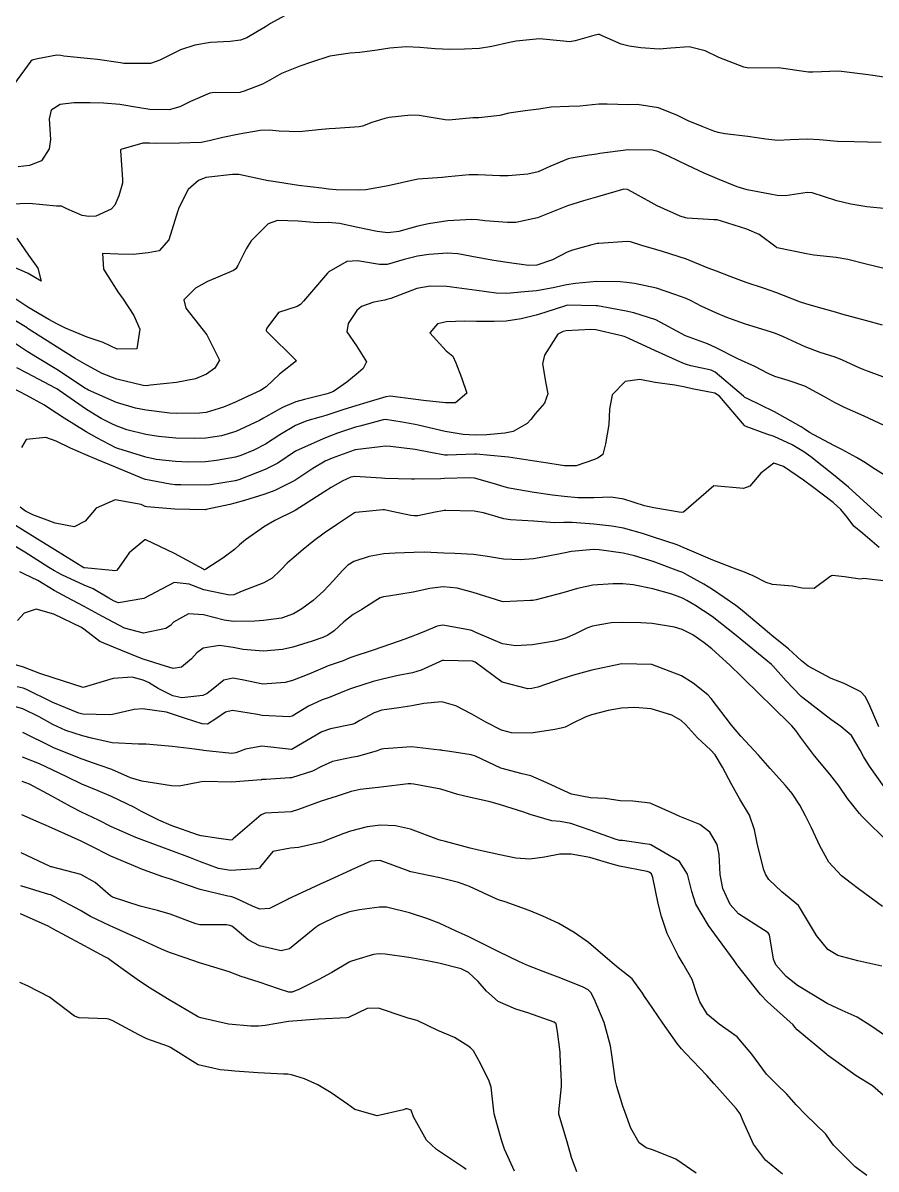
# Model space of a CAD drawing. Header units: metres. Extents: x 298520 to 308411, y 7433745 to 7450750.
# Drawn here: x 305443.1 to 305500.2, y 7436539.2 to 7436615.8 of the extents above; entities that cross this region are included whole.
import ezdxf

# ---------------------------------------------------------------- set-up
doc = ezdxf.new("R2010")
doc.units = ezdxf.units.M
doc.header["$LTSCALE"] = 10
doc.layers.add('Curvas de Nivel 1m', color=11, linetype='Continuous')
doc.layers.add('Curvas de Nivel 5m', color=15, linetype='Continuous')

msp = doc.modelspace()

# ---------------------------------------------------------------- linework, layer by layer
at = {"layer": 'Curvas de Nivel 1m', "flags": 128}
for points, elevation in [([(305460.637, 7436616.312), (305459.701, 7436615.798), (305459.366, 7436615.585), (305458.839, 7436615.259), (305458.107, 7436614.847), (305457.687, 7436614.683), (305457.01, 7436614.604), (305455.685, 7436614.528), (305454.651, 7436614.343), (305453.68, 7436614.033), (305452.299, 7436613.341), (305451.671, 7436613.119), (305449.906, 7436613.132), (305449.671, 7436613.165), (305448.126, 7436613.385), (305447.673, 7436613.441), (305445.881, 7436613.623), (305445.675, 7436613.659), (305445.406, 7436613.692), (305444.133, 7436613.435), (305443.763, 7436613.348), (305443.671, 7436613.29), (305442.34, 7436611.46)], 742), ([(305501.662, 7436612.048), (305500.122, 7436612.309), (305499.667, 7436612.381), (305497.87, 7436612.597), (305497.67, 7436612.609), (305495.947, 7436612.539), (305495.669, 7436612.552), (305493.673, 7436612.84), (305491.672, 7436612.815), (305491.338, 7436612.873), (305489.679, 7436613.531), (305488.753, 7436613.974), (305487.686, 7436614.242), (305486.473, 7436614.144), (305485.684, 7436614.078), (305484.463, 7436614.174), (305483.686, 7436614.282), (305483.141, 7436614.421), (305481.875, 7436614.987), (305481.694, 7436615.064), (305481.613, 7436615.072), (305481.321, 7436614.994), (305480.059, 7436614.636), (305479.689, 7436614.581), (305479.285, 7436614.612), (305477.69, 7436614.774), (305476.129, 7436614.615), (305475.688, 7436614.522), (305474.49, 7436614.267), (305473.683, 7436614.134), (305472.668, 7436614.08), (305471.683, 7436614.074), (305470.704, 7436614.099), (305469.684, 7436614.19), (305468.777, 7436614.237), (305467.683, 7436614.161), (305466.84, 7436614.01), (305465.68, 7436613.858), (305465.036, 7436613.83), (305463.677, 7436613.617), (305462.445, 7436613.218), (305461.67, 7436612.945), (305460.442, 7436612.465), (305459.661, 7436612.024), (305459.168, 7436611.745), (305457.943, 7436611.267), (305457.717, 7436611.204), (305457.652, 7436611.194), (305455.793, 7436611.156), (305455.65, 7436611.133), (305454.36, 7436610.595), (305453.637, 7436610.235), (305452.929, 7436610.035), (305451.633, 7436610.051), (305450.818, 7436610.176), (305449.638, 7436610.377), (305448.543, 7436610.477), (305447.64, 7436610.507), (305446.556, 7436610.489), (305445.637, 7436610.375), (305445.042, 7436610.015), (305444.898, 7436609.427), (305444.985, 7436608.051), (305444.914, 7436607.427), (305444.401, 7436606.622), (305443.586, 7436606.299), (305442.824, 7436606.212)], 741), ([(305500.917, 7436603.399), (305499.561, 7436603.533), (305498.49, 7436603.714), (305497.564, 7436603.94), (305495.916, 7436604.47), (305495.57, 7436604.505), (305494.133, 7436604.268), (305493.568, 7436604.304), (305493.107, 7436604.386), (305491.571, 7436604.67), (305490.894, 7436604.877), (305489.581, 7436605.42), (305488.687, 7436605.803), (305487.594, 7436606.301), (305486.319, 7436606.933), (305485.606, 7436607.247), (305485.228, 7436607.323), (305483.607, 7436607.362), (305481.716, 7436607.1), (305481.604, 7436607.078), (305481.523, 7436607.072), (305481.005, 7436606.996), (305479.803, 7436606.805), (305479.599, 7436606.75), (305478.383, 7436606.236), (305477.586, 7436605.889), (305476.907, 7436605.723), (305475.581, 7436605.623), (305475.026, 7436605.62), (305473.582, 7436605.69), (305472.987, 7436605.683), (305471.579, 7436605.544), (305471.183, 7436605.51), (305469.577, 7436605.383), (305469.357, 7436605.352), (305468.461, 7436605.147), (305467.571, 7436604.938), (305466.068, 7436604.675), (305465.568, 7436604.651), (305464.089, 7436604.674), (305463.568, 7436604.723), (305463.143, 7436604.781), (305461.57, 7436604.972), (305459.736, 7436605.248), (305459.573, 7436605.279), (305459.538, 7436605.286), (305457.579, 7436605.694), (305457.16, 7436605.703), (305455.576, 7436605.524), (305455.382, 7436605.496), (305454.891, 7436605.307), (305454.187, 7436604.694), (305453.554, 7436603.425), (305453.519, 7436603.321), (305453.506, 7436603.274), (305452.902, 7436601.329), (305452.26, 7436600.601), (305451.52, 7436600.457), (305450.53, 7436600.347), (305449.518, 7436600.367), (305448.476, 7436600.423), (305448.537, 7436599.38), (305449.488, 7436597.859), (305449.84, 7436597.366), (305450.559, 7436596.267), (305450.959, 7436595.355), (305450.757, 7436594.039), (305449.439, 7436594.026), (305448.517, 7436594.457), (305447.447, 7436594.828), (305445.996, 7436595.415), (305445.457, 7436595.697), (305444.878, 7436596.009), (305443.474, 7436596.827), (305442.541, 7436597.454)], 739), ([(305500.898, 7436599.37), (305499.517, 7436599.708), (305498.301, 7436600.008), (305497.523, 7436600.142), (305496.022, 7436600.318), (305495.527, 7436600.398), (305493.573, 7436600.799), (305493.533, 7436600.815), (305493.497, 7436600.841), (305492.372, 7436601.688), (305491.545, 7436602.041), (305489.85, 7436602.587), (305489.551, 7436602.661), (305489.338, 7436602.68), (305487.552, 7436602.789), (305487.444, 7436602.813), (305487.084, 7436602.925), (305485.56, 7436603.601), (305484.104, 7436604.419), (305483.57, 7436604.711), (305483.321, 7436604.714), (305481.565, 7436604.211), (305480.618, 7436603.943), (305479.559, 7436603.615), (305478.107, 7436603.032), (305477.551, 7436602.802), (305476.105, 7436602.496), (305475.547, 7436602.491), (305474.029, 7436602.594), (305473.549, 7436602.666), (305473.164, 7436602.701), (305471.548, 7436602.612), (305470.256, 7436602.413), (305469.544, 7436602.243), (305468.291, 7436601.899), (305467.539, 7436601.797), (305466.825, 7436601.882), (305465.543, 7436602.169), (305464.305, 7436602.432), (305463.546, 7436602.49), (305462.814, 7436602.48), (305461.546, 7436602.579), (305460.16, 7436602.631), (305459.544, 7436602.394), (305458.41, 7436601.267), (305458.07, 7436600.727), (305457.508, 7436599.625), (305457.382, 7436599.404), (305457.222, 7436599.283), (305456.026, 7436598.766), (305455.495, 7436598.543), (305454.697, 7436598.102), (305453.903, 7436597.316), (305454.035, 7436596.754), (305455.205, 7436595.302), (305455.45, 7436594.976), (305456.28, 7436593.292), (305455.981, 7436592.741), (305455.423, 7436592.352), (305454.697, 7436592.03), (305453.418, 7436591.794), (305451.678, 7436591.609), (305451.415, 7436591.573), (305451.183, 7436591.584), (305449.419, 7436592.01), (305448.442, 7436592.404), (305447.428, 7436592.94), (305446.633, 7436593.408), (305445.44, 7436594.154), (305443.5, 7436595.392), (305443.453, 7436595.424), (305443.427, 7436595.44), (305441.47, 7436596.61)], 738), ([(305500.604, 7436595.62), (305499.47, 7436595.942), (305497.898, 7436596.373), (305497.478, 7436596.492), (305496.346, 7436596.811), (305495.485, 7436597.05), (305495.139, 7436597.171), (305493.493, 7436597.802), (305492.717, 7436598.074), (305491.499, 7436598.481), (305490.426, 7436598.881), (305489.508, 7436599.228), (305488.962, 7436599.447), (305487.52, 7436600.034), (305485.905, 7436600.558), (305485.529, 7436600.658), (305484.518, 7436600.95), (305483.767, 7436601.189), (305483.536, 7436601.222), (305481.644, 7436601.098), (305481.534, 7436601.082), (305481.188, 7436600.993), (305479.889, 7436600.645), (305479.525, 7436600.499), (305478.546, 7436599.996), (305477.512, 7436599.635), (305476.947, 7436599.61), (305475.514, 7436599.818), (305474.628, 7436599.958), (305473.519, 7436600.144), (305472.232, 7436600.389), (305471.523, 7436600.446), (305470.286, 7436600.358), (305469.52, 7436600.248), (305468.646, 7436600.013), (305467.511, 7436599.693), (305466.993, 7436599.683), (305465.514, 7436599.927), (305464.813, 7436599.888), (305463.601, 7436599.199), (305463.547, 7436599.155), (305463.502, 7436599.115), (305461.897, 7436597.224), (305461.705, 7436597.001), (305461.478, 7436596.876), (305460.242, 7436596.471), (305459.456, 7436595.431), (305459.41, 7436595.294), (305459.419, 7436595.251), (305459.43, 7436595.228), (305459.452, 7436595.204), (305461.433, 7436593.23), (305460.312, 7436592.353), (305459.415, 7436591.501), (305459.03, 7436591.256), (305457.925, 7436590.752), (305457.401, 7436590.497), (305456.552, 7436590.132), (305455.39, 7436589.792), (305454.954, 7436589.74), (305453.389, 7436589.726), (305452.972, 7436589.743), (305451.392, 7436589.934), (305450.684, 7436590.066), (305449.399, 7436590.464), (305447.525, 7436591.284), (305447.412, 7436591.346), (305447.329, 7436591.401), (305445.425, 7436592.654), (305444.126, 7436593.433), (305443.437, 7436593.861), (305442.489, 7436594.5)], 737), ([(305501.424, 7436591.878), (305499.674, 7436592.524), (305499.431, 7436592.615), (305499.322, 7436592.661), (305499.065, 7436592.776), (305497.936, 7436593.29), (305497.44, 7436593.485), (305496.449, 7436593.803), (305495.447, 7436594.187), (305493.986, 7436594.835), (305493.456, 7436595.064), (305493.121, 7436595.182), (305491.465, 7436595.702), (305490.21, 7436596.145), (305489.476, 7436596.447), (305488.501, 7436596.905), (305487.833, 7436597.262), (305487.488, 7436597.416), (305486.738, 7436597.68), (305485.495, 7436598.104), (305484.029, 7436598.423), (305483.498, 7436598.49), (305483.066, 7436598.534), (305481.498, 7436598.542), (305480.094, 7436598.407), (305479.496, 7436598.32), (305478.602, 7436598.132), (305477.492, 7436597.931), (305476.68, 7436597.859), (305475.49, 7436597.749), (305474.794, 7436597.763), (305473.492, 7436597.943), (305472.484, 7436598.086), (305471.494, 7436598.212), (305470.371, 7436598.244), (305469.492, 7436598.077), (305467.745, 7436597.416), (305467.485, 7436597.333), (305467.339, 7436597.307), (305466.615, 7436597.169), (305465.776, 7436596.879), (305465.474, 7436596.609), (305464.901, 7436595.745), (305464.809, 7436595.186), (305465.444, 7436594.248), (305466.112, 7436593.173), (305465.886, 7436592.718), (305465.424, 7436592.332), (305464.799, 7436591.807), (305463.909, 7436591.195), (305463.56, 7436591.049), (305463.41, 7436591.008), (305461.972, 7436590.654), (305461.402, 7436590.49), (305460.507, 7436590.128), (305459.387, 7436589.498), (305459.233, 7436589.404), (305458.962, 7436589.256), (305457.375, 7436588.508), (305456.435, 7436588.227), (305455.371, 7436588.073), (305454.636, 7436588.042), (305453.37, 7436588.074), (305452.218, 7436588.184), (305451.373, 7436588.324), (305450.104, 7436588.634), (305449.378, 7436588.885), (305449.044, 7436589.039), (305448.382, 7436589.385), (305447.392, 7436589.976), (305445.579, 7436591.25), (305445.412, 7436591.369), (305445.328, 7436591.421), (305443.423, 7436592.407), (305442.746, 7436592.77)], 736), ([(305501.34, 7436585.206), (305500.145, 7436585.968), (305499.359, 7436586.476), (305498.87, 7436586.777), (305497.894, 7436587.318), (305497.371, 7436587.58), (305495.745, 7436588.451), (305495.382, 7436588.684), (305495.174, 7436588.822), (305493.398, 7436589.83), (305491.559, 7436590.719), (305491.412, 7436590.798), (305491.323, 7436590.871), (305489.429, 7436592.474), (305489.151, 7436592.615), (305487.806, 7436592.914), (305487.507, 7436592.992), (305487.434, 7436593.018), (305487.262, 7436593.095), (305485.443, 7436593.902), (305483.665, 7436594.744), (305483.452, 7436594.826), (305483.35, 7436594.859), (305482.981, 7436594.967), (305481.458, 7436595.311), (305481.114, 7436595.338), (305479.457, 7436595.252), (305479.257, 7436595.212), (305478.901, 7436595.018), (305478.018, 7436593.611), (305477.884, 7436593.033), (305478.112, 7436591.722), (305478.235, 7436591.028), (305478.016, 7436590.419), (305477.393, 7436589.692), (305477.103, 7436589.327), (305476.851, 7436589.045), (305475.919, 7436588.514), (305475.376, 7436588.405), (305474.153, 7436588.295), (305473.375, 7436588.262), (305472.589, 7436588.305), (305471.377, 7436588.507), (305469.571, 7436588.938), (305469.381, 7436588.978), (305469.249, 7436589), (305468.503, 7436589.143), (305467.385, 7436589.311), (305467.243, 7436589.303), (305466.75, 7436589.166), (305465.676, 7436588.881), (305465.379, 7436588.793), (305464.172, 7436588.395), (305463.372, 7436588.092), (305461.423, 7436587.229), (305461.386, 7436587.206), (305461.362, 7436587.193), (305460.195, 7436586.397), (305459.344, 7436585.972), (305458.834, 7436585.764), (305457.59, 7436585.276), (305457.332, 7436585.205), (305455.681, 7436584.945), (305455.329, 7436584.92), (305453.707, 7436584.938), (305453.329, 7436584.951), (305452.995, 7436584.99), (305451.333, 7436585.311), (305451.214, 7436585.351), (305449.344, 7436586.12), (305448.096, 7436586.645), (305447.356, 7436586.944), (305446.325, 7436587.41), (305445.368, 7436587.878), (305444.677, 7436588.12), (305443.368, 7436587.97), (305443.052, 7436587.445)], 734), ([(305500.578, 7436582.757), (305499.324, 7436583.89), (305498.864, 7436584.313), (305498.353, 7436584.785), (305497.345, 7436585.613), (305495.827, 7436586.815), (305495.366, 7436587.146), (305494.579, 7436587.62), (305493.376, 7436588.182), (305492.878, 7436588.347), (305491.434, 7436588.869), (305491.384, 7436588.915), (305489.716, 7436590.887), (305489.415, 7436591.085), (305487.88, 7436591.376), (305487.418, 7436591.473), (305486.731, 7436591.616), (305485.421, 7436591.787), (305484.39, 7436591.983), (305483.422, 7436591.867), (305482.549, 7436590.973), (305482.361, 7436590.013), (305482.322, 7436588.976), (305482.087, 7436587.696), (305481.911, 7436586.982), (305481.602, 7436586.743), (305481.358, 7436586.634), (305480.128, 7436586.226), (305479.351, 7436586.208), (305477.953, 7436586.431), (305477.355, 7436586.53), (305475.619, 7436586.798), (305475.359, 7436586.829), (305473.439, 7436587.002), (305473.362, 7436587.002), (305471.538, 7436586.929), (305471.36, 7436586.94), (305470.408, 7436587.12), (305469.365, 7436587.305), (305467.727, 7436587.515), (305467.367, 7436587.532), (305467.03, 7436587.499), (305465.364, 7436587.279), (305465.284, 7436587.261), (305465.045, 7436587.183), (305463.813, 7436586.738), (305463.353, 7436586.529), (305462.525, 7436586.032), (305461.333, 7436585.23), (305459.998, 7436584.571), (305459.324, 7436584.327), (305457.952, 7436583.904), (305457.317, 7436583.712), (305456.974, 7436583.626), (305455.402, 7436583.299), (305455.337, 7436583.275), (305455.313, 7436583.271), (305453.313, 7436583.32), (305451.441, 7436583.475), (305451.314, 7436583.507), (305451.047, 7436583.622), (305449.319, 7436583.944), (305448.049, 7436583.389), (305447.304, 7436582.515), (305446.572, 7436582.136), (305445.303, 7436582.379), (305443.804, 7436582.939), (305443.31, 7436583.19), (305443.159, 7436583.29), (305442.975, 7436583.445)], 733), ([(305500.392, 7436580.759), (305499.302, 7436581.695), (305498.707, 7436582.179), (305498.246, 7436582.786), (305497.834, 7436583.308), (305497.323, 7436583.763), (305495.934, 7436584.814), (305495.339, 7436585.252), (305494.007, 7436586.179), (305493.356, 7436586.388), (305492.47, 7436585.729), (305491.748, 7436584.864), (305491.331, 7436584.697), (305489.333, 7436584.89), (305487.315, 7436583.119), (305487.145, 7436583.091), (305485.318, 7436583.401), (305484.712, 7436583.553), (305483.323, 7436583.992), (305482.466, 7436584.115), (305481.324, 7436584.071), (305480.24, 7436584.085), (305479.324, 7436584.164), (305478.556, 7436584.252), (305477.327, 7436584.438), (305475.652, 7436584.735), (305475.33, 7436584.81), (305474.511, 7436585.068), (305473.338, 7436585.397), (305472.999, 7436585.424), (305471.337, 7436585.364), (305471.09, 7436585.359), (305469.336, 7436585.331), (305469.134, 7436585.335), (305467.336, 7436585.374), (305467.115, 7436585.384), (305465.338, 7436585.505), (305465.064, 7436585.456), (305464.493, 7436585.188), (305463.76, 7436584.765), (305463.326, 7436584.491), (305461.355, 7436583.229), (305461.313, 7436583.206), (305459.994, 7436582.556), (305459.302, 7436582.158), (305458.032, 7436581.269), (305457.633, 7436580.93), (305457.283, 7436580.615), (305456.515, 7436580.046), (305455.374, 7436579.299), (305455.292, 7436579.27), (305455.263, 7436579.273), (305455.211, 7436579.301), (305453.279, 7436580.362), (305451.369, 7436581.272), (305451.292, 7436581.277), (305450.247, 7436580.392), (305449.54, 7436579.367), (305449.412, 7436579.218), (305449.261, 7436579.193), (305449.106, 7436579.217), (305447.263, 7436579.386), (305447.223, 7436579.4), (305445.281, 7436580.608), (305443.944, 7436581.433), (305443.297, 7436581.821), (305442.293, 7436582.445)], 732), ([(305501.26, 7436578.465), (305499.351, 7436578.68), (305499.262, 7436578.668), (305499.121, 7436578.632), (305498.085, 7436578.788), (305497.264, 7436578.88), (305497.195, 7436578.87), (305497.094, 7436578.802), (305496.05, 7436578.017), (305495.255, 7436578.026), (305494.6, 7436578.173), (305493.257, 7436578.289), (305492.836, 7436578.424), (305491.971, 7436578.859), (305491.267, 7436579.146), (305490.843, 7436579.3), (305489.278, 7436579.917), (305487.556, 7436580.649), (305487.291, 7436580.765), (305486.877, 7436580.924), (305485.298, 7436581.451), (305484.564, 7436581.684), (305483.304, 7436582.039), (305482.517, 7436582.184), (305481.306, 7436582.326), (305479.879, 7436582.433), (305479.307, 7436582.42), (305478.685, 7436582.397), (305477.308, 7436582.509), (305475.755, 7436582.609), (305475.309, 7436582.666), (305473.939, 7436583.074), (305473.314, 7436583.19), (305471.432, 7436583.227), (305471.314, 7436583.222), (305471.215, 7436583.21), (305470.72, 7436583.116), (305469.557, 7436582.881), (305469.31, 7436582.868), (305469.072, 7436582.895), (305467.913, 7436583.151), (305467.413, 7436583.257), (305467.314, 7436583.267), (305467.203, 7436583.272), (305466.088, 7436583.172), (305465.391, 7436583.1), (305465.312, 7436583.067), (305464.186, 7436582.309), (305463.298, 7436581.719), (305462.603, 7436581.21), (305461.893, 7436580.612), (305461.276, 7436580.106), (305460.805, 7436579.7), (305460.377, 7436579.239), (305459.801, 7436578.701), (305459.254, 7436578.403), (305457.817, 7436577.84), (305457.246, 7436577.6), (305456.964, 7436577.564), (305455.249, 7436577.918), (305454.254, 7436578.309), (305453.254, 7436578.415), (305451.243, 7436577.35), (305449.542, 7436577.063), (305449.24, 7436577.161), (305448.886, 7436577.375), (305447.845, 7436577.987), (305447.251, 7436578.237), (305445.741, 7436578.932), (305445.261, 7436579.194), (305444.886, 7436579.424), (305443.278, 7436580.438), (305441.542, 7436581.466)], 731), ([(305500.732, 7436564.754), (305499.754, 7436566.123), (305499.353, 7436566.768), (305499.127, 7436567.2), (305498.532, 7436568.174), (305497.824, 7436568.79), (305497.15, 7436569.258), (305495.282, 7436570.709), (305495.173, 7436570.799), (305495.151, 7436570.82), (305494.178, 7436571.83), (305493.282, 7436572.849), (305493.238, 7436572.894), (305493.194, 7436572.933), (305492.806, 7436573.244), (305491.21, 7436574.553), (305490.828, 7436574.874), (305489.232, 7436576.138), (305488.07, 7436576.908), (305487.543, 7436577.213), (305487.247, 7436577.363), (305486.542, 7436577.635), (305485.253, 7436577.993), (305483.957, 7436578.252), (305483.257, 7436578.323), (305482.62, 7436578.333), (305481.255, 7436578.244), (305480.23, 7436578.024), (305479.25, 7436577.733), (305477.469, 7436577.261), (305477.245, 7436577.219), (305477.081, 7436577.206), (305475.244, 7436577.126), (305475.164, 7436577.14), (305473.25, 7436577.74), (305472.182, 7436578.026), (305471.253, 7436578.122), (305470.356, 7436578.015), (305469.249, 7436577.765), (305467.583, 7436577.492), (305467.246, 7436577.451), (305467.023, 7436577.384), (305466.667, 7436577.166), (305465.803, 7436576.606), (305465.229, 7436576.265), (305464.614, 7436575.794), (305463.951, 7436575.193), (305463.525, 7436574.882), (305463.208, 7436574.735), (305462.477, 7436574.482), (305461.202, 7436574.089), (305460.497, 7436573.94), (305459.199, 7436573.818), (305457.865, 7436573.936), (305457.201, 7436574.061), (305456.293, 7436574.198), (305455.2, 7436574.028), (305454.782, 7436573.719), (305454.408, 7436573.308), (305453.756, 7436572.745), (305453.186, 7436572.667), (305452.682, 7436572.822), (305451.192, 7436573.284), (305451.013, 7436573.352), (305449.2, 7436574.093), (305448.291, 7436574.471), (305447.212, 7436575.297), (305447.063, 7436575.401), (305445.226, 7436576.291), (305444.039, 7436576.624), (305443.227, 7436576.36), (305442.793, 7436575.873)], 729), ([(305501.055, 7436560.976), (305499.262, 7436562.768), (305499.075, 7436562.967), (305498.277, 7436563.974), (305497.727, 7436564.79), (305497.105, 7436565.603), (305496.058, 7436566.811), (305495.135, 7436568.068), (305494.826, 7436568.511), (305494.544, 7436568.829), (305493.163, 7436570.185), (305492.48, 7436570.857), (305491.185, 7436572.125), (305490.404, 7436572.878), (305489.204, 7436573.978), (305488.696, 7436574.386), (305487.935, 7436574.909), (305487.218, 7436575.274), (305486.71, 7436575.436), (305485.224, 7436575.666), (305484.45, 7436575.722), (305483.225, 7436575.743), (305482.48, 7436575.715), (305481.22, 7436575.493), (305480.855, 7436575.357), (305480.13, 7436575.001), (305479.497, 7436574.72), (305479.209, 7436574.618), (305478.677, 7436574.487), (305477.205, 7436574.245), (305476.087, 7436574.168), (305475.206, 7436574.322), (305473.428, 7436575.078), (305473.214, 7436575.175), (305473.077, 7436575.22), (305471.22, 7436575.561), (305470.833, 7436575.499), (305469.943, 7436575.123), (305469.428, 7436574.911), (305469.21, 7436574.825), (305468.69, 7436574.62), (305467.202, 7436574.106), (305466.492, 7436573.875), (305465.196, 7436573.445), (305465.01, 7436573.366), (305464.566, 7436573.186), (305463.556, 7436572.83), (305463.188, 7436572.683), (305462.253, 7436572.283), (305461.179, 7436571.864), (305460.687, 7436571.725), (305459.177, 7436571.616), (305457.813, 7436571.904), (305457.18, 7436572.022), (305456.586, 7436571.879), (305455.862, 7436571.293), (305455.474, 7436570.992), (305455.166, 7436570.857), (305453.778, 7436570.699), (305453.166, 7436570.845), (305452.188, 7436571.335), (305451.549, 7436571.717), (305451.178, 7436571.889), (305450.449, 7436572.089), (305449.179, 7436571.995), (305447.173, 7436571.4), (305445.179, 7436572.049), (305444.275, 7436572.336), (305443.186, 7436572.761), (305442.652, 7436572.913)], 728), ([(305500.607, 7436556.754), (305499.015, 7436557.932), (305498.532, 7436558.292), (305497.872, 7436558.787), (305497.037, 7436559.72), (305496.435, 7436560.806), (305495.863, 7436562.014), (305495.459, 7436562.816), (305495.08, 7436563.523), (305494.573, 7436564.313), (305494.14, 7436564.834), (305493.11, 7436565.967), (305492.317, 7436566.858), (305491.136, 7436568.133), (305490.511, 7436568.876), (305489.169, 7436570.656), (305488.944, 7436570.893), (305487.957, 7436571.685), (305487.185, 7436572.17), (305485.193, 7436572.94), (305483.193, 7436572.974), (305483.067, 7436572.962), (305481.188, 7436572.547), (305479.964, 7436572.224), (305479.183, 7436571.973), (305477.567, 7436571.424), (305477.176, 7436571.324), (305476.915, 7436571.303), (305475.18, 7436571.755), (305473.375, 7436573.078), (305473.194, 7436573.154), (305471.28, 7436573.195), (305471.194, 7436573.194), (305471.128, 7436573.176), (305470.99, 7436573.112), (305469.762, 7436572.55), (305469.185, 7436572.375), (305468.225, 7436572.186), (305467.181, 7436571.95), (305466.561, 7436571.784), (305465.175, 7436571.343), (305465.055, 7436571.3), (305464.762, 7436571.184), (305463.629, 7436570.733), (305463.163, 7436570.566), (305462.232, 7436570.139), (305461.147, 7436569.483), (305460.947, 7436569.431), (305459.147, 7436569.52), (305458.825, 7436569.578), (305457.152, 7436569.859), (305456.701, 7436569.733), (305456.039, 7436569.291), (305455.488, 7436568.948), (305455.139, 7436568.951), (305454.02, 7436569.311), (305453.147, 7436569.61), (305452.738, 7436569.737), (305451.152, 7436569.972), (305450.58, 7436569.927), (305449.146, 7436569.595), (305448.947, 7436569.572), (305447.146, 7436569.606), (305446.886, 7436569.664), (305445.157, 7436570.388), (305443.337, 7436571.272), (305443.171, 7436571.339), (305442.772, 7436571.446)], 727), ([(305500.571, 7436552.754), (305498.956, 7436553.118), (305497.634, 7436553.464), (305496.964, 7436553.87), (305496.208, 7436554.808), (305495.003, 7436556.82), (305493.896, 7436557.721), (305493.02, 7436558.553), (305492.813, 7436558.852), (305492.677, 7436559.205), (305492.262, 7436560.858), (305492.048, 7436561.875), (305491.729, 7436562.863), (305491.084, 7436563.929), (305490.549, 7436564.875), (305489.92, 7436566.073), (305489.428, 7436566.887), (305489.126, 7436567.233), (305488.251, 7436568.021), (305487.448, 7436568.915), (305487.147, 7436569.193), (305486.536, 7436569.543), (305485.158, 7436569.961), (305484.05, 7436570.061), (305483.159, 7436570.006), (305482.284, 7436569.846), (305481.152, 7436569.568), (305480.726, 7436569.417), (305479.905, 7436569.002), (305479.401, 7436568.747), (305479.139, 7436568.666), (305478.703, 7436568.581), (305477.136, 7436568.346), (305475.822, 7436568.367), (305475.138, 7436568.548), (305474.102, 7436569.07), (305473.151, 7436569.616), (305472.097, 7436570.158), (305471.163, 7436570.423), (305469.953, 7436570.33), (305469.158, 7436570.161), (305468.27, 7436570.029), (305467.153, 7436569.865), (305466.626, 7436569.69), (305465.67, 7436569.175), (305465.334, 7436568.985), (305465.14, 7436568.918), (305463.703, 7436568.628), (305463.135, 7436568.421), (305461.184, 7436567.29), (305461.123, 7436567.256), (305461.099, 7436567.254), (305459.125, 7436567.471), (305458.031, 7436567.266), (305457.384, 7436567.011), (305457.118, 7436566.981), (305455.232, 7436567.188), (305455.121, 7436567.201), (305454.252, 7436567.309), (305453.124, 7436567.439), (305451.378, 7436567.599), (305451.125, 7436567.606), (305450.885, 7436567.592), (305449.126, 7436567.685), (305447.735, 7436567.997), (305447.13, 7436568.158), (305446.023, 7436568.522), (305445.138, 7436568.927), (305444.233, 7436569.429), (305443.151, 7436569.974), (305442.436, 7436570.169)], 726), ([(305500.845, 7436543.978), (305499.939, 7436544.759), (305498.863, 7436545.427), (305496.935, 7436546.799), (305496.907, 7436546.823), (305496.883, 7436546.837), (305496.621, 7436547.067), (305494.9, 7436548.506), (305494.761, 7436548.682), (305494.643, 7436548.824), (305492.926, 7436550.372), (305492.454, 7436550.855), (305490.952, 7436552.77), (305490.881, 7436552.871), (305490.701, 7436553.127), (305489.412, 7436554.886), (305488.982, 7436555.484), (305488.128, 7436556.903), (305487.857, 7436557.753), (305487.588, 7436558.912), (305487.035, 7436559.748), (305485.13, 7436560.861), (305485.052, 7436560.887), (305484.723, 7436560.945), (305483.24, 7436561.152), (305483.055, 7436561.163), (305482.812, 7436561.216), (305481.062, 7436561.85), (305479.77, 7436562.299), (305479.067, 7436562.421), (305478.518, 7436562.469), (305477.071, 7436562.89), (305476.631, 7436563.044), (305475.078, 7436563.553), (305474.394, 7436563.753), (305473.082, 7436564.026), (305472.224, 7436564.232), (305471.088, 7436564.587), (305469.291, 7436564.928), (305469.091, 7436564.955), (305468.91, 7436564.951), (305467.089, 7436564.722), (305465.686, 7436564.575), (305465.086, 7436564.444), (305464.147, 7436564.125), (305463.079, 7436563.784), (305461.57, 7436563.223), (305461.071, 7436563.079), (305459.338, 7436562.979), (305459.069, 7436562.868), (305457.204, 7436561.278), (305457.127, 7436561.203), (305457.051, 7436561.183), (305456.244, 7436561.288), (305455.055, 7436561.471), (305454.828, 7436561.529), (305453.061, 7436562.16), (305452.242, 7436562.509), (305451.07, 7436563.107), (305450.606, 7436563.355), (305449.08, 7436564.099), (305448.182, 7436564.482), (305447.088, 7436564.937), (305446.08, 7436565.41), (305445.1, 7436565.877), (305444.254, 7436566.28), (305443.116, 7436566.735)], 724), ([(305499.577, 7436538.762), (305498.791, 7436539.322), (305497.338, 7436540.792), (305497.119, 7436541.098), (305496.82, 7436541.522), (305495.497, 7436542.813), (305494.84, 7436543.486), (305494.217, 7436544.2), (305493.557, 7436544.839), (305492.863, 7436545.539), (305491.875, 7436546.86), (305490.894, 7436548.024), (305489.703, 7436548.882), (305488.912, 7436549.523), (305488.395, 7436550.368), (305488.212, 7436550.901), (305487.895, 7436551.859), (305487.292, 7436552.915), (305487.16, 7436553.122), (305486.958, 7436553.468), (305486.212, 7436554.928), (305485.841, 7436556.081), (305485.621, 7436556.934), (305485.264, 7436558.694), (305485.174, 7436558.938), (305485.025, 7436559.05), (305484.879, 7436559.088), (305483.03, 7436559.442), (305482.381, 7436559.628), (305481.038, 7436560.027), (305479.802, 7436560.242), (305479.041, 7436560.237), (305478.018, 7436560.045), (305477.036, 7436559.91), (305476.099, 7436559.987), (305475.04, 7436560.204), (305473.606, 7436560.513), (305473.046, 7436560.648), (305471.305, 7436561.106), (305471.106, 7436561.162), (305471.054, 7436561.178), (305470.96, 7436561.205), (305469.061, 7436561.926), (305468.065, 7436562.147), (305467.063, 7436562.177), (305466.156, 7436562.075), (305465.059, 7436561.789), (305464.61, 7436561.632), (305463.517, 7436561.195), (305463.188, 7436561.061), (305463.05, 7436561.018), (305461.581, 7436560.686), (305461.044, 7436560.654), (305459.858, 7436560.424), (305459.025, 7436559.411), (305458.958, 7436559.317), (305458.773, 7436559.254), (305457.022, 7436559.142), (305456.229, 7436559.288), (305455.029, 7436559.728), (305454.351, 7436559.989), (305453.04, 7436560.491), (305451.241, 7436561.156), (305451.051, 7436561.218), (305450.691, 7436561.354), (305449.06, 7436562.083), (305448.195, 7436562.514), (305447.069, 7436563.054), (305446.379, 7436563.407), (305445.08, 7436564.134), (305443.597, 7436564.933), (305443.098, 7436565.096)], 723), ([(305493.923, 7436538.833), (305492.797, 7436539.784), (305491.986, 7436540.858), (305491.302, 7436542.392), (305491.092, 7436542.867), (305490.837, 7436543.243), (305489.362, 7436544.885), (305488.861, 7436545.43), (305487.467, 7436546.911), (305487.183, 7436547.213), (305486.889, 7436547.576), (305485.937, 7436548.93), (305484.925, 7436550.415), (305484.712, 7436550.726), (305484.576, 7436550.945), (305483.884, 7436551.897), (305482.95, 7436552.634), (305482.551, 7436552.974), (305480.966, 7436554.335), (305480, 7436555), (305478.982, 7436555.616), (305477.911, 7436556.104), (305476.994, 7436556.47), (305475.397, 7436557.056), (305475.004, 7436557.172), (305474.827, 7436557.24), (305473.013, 7436558.071), (305472.27, 7436558.346), (305471.018, 7436558.658), (305469.087, 7436559.064), (305469.022, 7436559.076), (305468.983, 7436559.091), (305468.902, 7436559.132), (305467.033, 7436559.816), (305466.419, 7436559.779), (305465.08, 7436559.179), (305465.044, 7436559.159), (305465.023, 7436559.152), (305463.673, 7436558.537), (305463.013, 7436558.241), (305461.154, 7436557.377), (305461.004, 7436557.308), (305460.956, 7436557.278), (305460.891, 7436557.231), (305459.63, 7436556.607), (305458.993, 7436556.576), (305458.505, 7436556.764), (305457.409, 7436557.274), (305457.112, 7436557.387), (305457.004, 7436557.41), (305456.851, 7436557.435), (305455.009, 7436557.877), (305454.144, 7436558.176), (305453.015, 7436558.571), (305452.432, 7436558.744), (305451.022, 7436559.272), (305450.821, 7436559.352), (305449.034, 7436560.1), (305447.613, 7436560.823), (305447.049, 7436561.112), (305446.398, 7436561.407), (305445.059, 7436562.009), (305444.044, 7436562.45), (305443.067, 7436562.869)], 722), ([(305488.166, 7436538.899), (305486.797, 7436539.848), (305485.3, 7436540.44), (305484.808, 7436540.603), (305484.357, 7436540.947), (305483.795, 7436541.927), (305483.406, 7436542.961), (305483.262, 7436543.388), (305482.85, 7436544.715), (305482.786, 7436544.971), (305482.774, 7436545.051), (305482.507, 7436546.974), (305482.431, 7436547.431), (305482.012, 7436548.979), (305481.34, 7436550.573), (305481.111, 7436550.988), (305480.935, 7436551.177), (305480.552, 7436551.379), (305478.943, 7436552.015), (305478.214, 7436552.29), (305476.95, 7436552.775), (305476.342, 7436553.046), (305474.959, 7436553.708), (305473.707, 7436554.331), (305472.969, 7436554.715), (305472.716, 7436554.829), (305472.107, 7436555.093), (305470.981, 7436555.628), (305470.158, 7436555.945), (305468.991, 7436556.317), (305467.459, 7436556.69), (305466.996, 7436556.71), (305465.643, 7436556.524), (305464.991, 7436556.387), (305464.11, 7436556.065), (305462.978, 7436555.511), (305462.785, 7436555.394), (305462.557, 7436555.206), (305460.96, 7436553.919), (305460.41, 7436553.784), (305458.962, 7436554.121), (305458.217, 7436554.513), (305457.318, 7436555.275), (305457.126, 7436555.42), (305456.985, 7436555.482), (305456.754, 7436555.513), (305454.985, 7436555.527), (305454.708, 7436555.58), (305452.992, 7436556.227), (305452.147, 7436556.485), (305450.997, 7436556.771), (305449.138, 7436557.369), (305449.004, 7436557.452), (305447.981, 7436558.354), (305447.018, 7436558.878), (305445.049, 7436559.393), (305445.023, 7436559.401), (305444.97, 7436559.421), (305443.036, 7436560.335)], 721), ([(305476.002, 7436539.048), (305475.345, 7436540.515), (305475.168, 7436541.056), (305474.825, 7436542.229), (305474.649, 7436542.881), (305474.626, 7436543.063), (305474.453, 7436544.67), (305474.318, 7436545.068), (305473.751, 7436546.195), (305473.282, 7436547.084), (305473.077, 7436547.28), (305472.886, 7436547.43), (305472.004, 7436547.987), (305470.896, 7436548.459), (305469.497, 7436549.124), (305468.905, 7436549.282), (305468.695, 7436549.345), (305466.915, 7436549.935), (305466.157, 7436549.924), (305464.905, 7436549.318), (305464.796, 7436549.289), (305462.903, 7436549.2), (305460.901, 7436549.063), (305459.351, 7436548.793), (305458.898, 7436548.735), (305458.378, 7436548.739), (305456.899, 7436548.883), (305455.039, 7436549.299), (305454.904, 7436549.343), (305454.815, 7436549.391), (305452.92, 7436550.491), (305451.548, 7436551.341), (305451.178, 7436551.589), (305450.937, 7436551.757), (305449.548, 7436552.763), (305448.951, 7436553.185), (305448.837, 7436553.256), (305448.63, 7436553.375), (305446.966, 7436554.264), (305445.154, 7436555.244), (305444.982, 7436555.338), (305444.832, 7436555.422), (305442.991, 7436556.247)], 719), ([(305472.784, 7436539.153), (305472.601, 7436539.276), (305470.804, 7436540.496), (305470.123, 7436541.117), (305469.27, 7436542.685), (305469.115, 7436543.127), (305468.834, 7436543.219), (305468.755, 7436543.21), (305468.593, 7436543.134), (305466.829, 7436542.739), (305465.329, 7436543.175), (305464.838, 7436543.514), (305463.756, 7436544.284), (305462.857, 7436544.819), (305461.964, 7436545.213), (305461.113, 7436545.474), (305460.866, 7436545.521), (305460.566, 7436545.533), (305458.867, 7436545.609), (305457.314, 7436545.72), (305456.868, 7436545.767), (305456.339, 7436545.814), (305454.872, 7436546.165), (305453.024, 7436547.319), (305452.884, 7436547.388), (305451.429, 7436547.882), (305450.891, 7436548.153), (305449.161, 7436549.107), (305448.901, 7436549.207), (305448.751, 7436549.222), (305446.902, 7436549.293), (305446.6, 7436549.403), (305444.922, 7436550.673), (305443.461, 7436551.435), (305442.935, 7436551.657)], 718)]:
    msp.add_lwpolyline(points, dxfattribs=dict(at, elevation=elevation))
at = {"layer": 'Curvas de Nivel 5m', "flags": 128}
for points, elevation in [([(305500.535, 7436607.839), (305499.614, 7436607.876), (305498.725, 7436607.894), (305497.614, 7436607.913), (305496.409, 7436608.018), (305495.615, 7436608.067), (305494.434, 7436608.012), (305493.614, 7436607.981), (305492.826, 7436608.063), (305491.617, 7436608.255), (305490.081, 7436608.422), (305489.619, 7436608.522), (305489.337, 7436608.611), (305488.549, 7436608.906), (305487.629, 7436609.302), (305486.913, 7436609.648), (305485.641, 7436610.171), (305484.222, 7436610.376), (305483.644, 7436610.369), (305482.207, 7436610.419), (305481.644, 7436610.398), (305480.372, 7436610.273), (305479.641, 7436610.245), (305478.471, 7436610.197), (305477.639, 7436610.082), (305476.726, 7436609.96), (305475.634, 7436609.801), (305475.038, 7436609.66), (305473.629, 7436609.485), (305473.231, 7436609.484), (305471.626, 7436609.342), (305471.387, 7436609.352), (305469.631, 7436609.661), (305469.089, 7436609.68), (305467.628, 7436609.516), (305467.334, 7436609.456), (305466.469, 7436609.172), (305465.854, 7436608.945), (305465.62, 7436608.887), (305464.038, 7436608.777), (305463.619, 7436608.76), (305463.134, 7436608.723), (305461.616, 7436608.56), (305460.269, 7436608.591), (305459.617, 7436608.671), (305459.015, 7436608.657), (305457.614, 7436608.412), (305456.506, 7436608.181), (305455.609, 7436607.945), (305455.064, 7436607.85), (305453.608, 7436607.807), (305452.052, 7436607.788), (305451.607, 7436607.801), (305451.172, 7436607.79), (305449.703, 7436607.369), (305449.665, 7436607.306), (305449.813, 7436605.368), (305449.81, 7436605.128), (305449.562, 7436604.271), (305449.285, 7436603.643), (305449.058, 7436603.375), (305448.026, 7436602.907), (305447.548, 7436602.901), (305447.115, 7436602.963), (305446.077, 7436603.412), (305445.73, 7436603.592), (305445.555, 7436603.584), (305445.398, 7436603.578), (305443.556, 7436603.755), (305441.791, 7436603.702)], 740), ([(305442.751, 7436601.452), (305443.516, 7436600.303), (305444.138, 7436599.434), (305444.36, 7436598.565), (305443.499, 7436599.079), (305443.261, 7436599.204), (305442.64, 7436599.453)], 740), ([(305501.063, 7436588.753), (305499.395, 7436589.551), (305498.066, 7436590.127), (305497.408, 7436590.444), (305496.789, 7436590.806), (305495.42, 7436591.553), (305494.319, 7436591.936), (305493.426, 7436592.193), (305492.978, 7436592.397), (305492.079, 7436592.86), (305491.636, 7436593.068), (305491.436, 7436593.149), (305490.94, 7436593.373), (305489.445, 7436594.142), (305488.918, 7436594.368), (305487.453, 7436594.92), (305485.468, 7436595.978), (305483.989, 7436596.442), (305483.477, 7436596.554), (305481.557, 7436596.913), (305481.482, 7436596.919), (305479.531, 7436596.96), (305479.482, 7436596.951), (305478.042, 7436596.464), (305477.472, 7436596.299), (305476.458, 7436596.06), (305475.466, 7436595.905), (305474.663, 7436595.87), (305473.465, 7436595.876), (305472.671, 7436595.885), (305471.464, 7436595.859), (305470.864, 7436595.714), (305470.355, 7436595.121), (305471.441, 7436593.911), (305471.893, 7436593.559), (305472.091, 7436593.1), (305472.462, 7436592.133), (305472.817, 7436591.089), (305472.063, 7436590.44), (305471.403, 7436590.424), (305469.932, 7436590.598), (305469.406, 7436590.66), (305467.695, 7436590.869), (305467.408, 7436590.843), (305466.13, 7436590.445), (305465.399, 7436590.227), (305464.597, 7436589.986), (305463.389, 7436589.595), (305463.088, 7436589.504), (305462.139, 7436589.219), (305461.38, 7436588.905), (305460.333, 7436588.281), (305459.367, 7436587.66), (305458.583, 7436587.262), (305457.719, 7436586.913), (305457.356, 7436586.8), (305456.08, 7436586.565), (305455.351, 7436586.487), (305454.201, 7436586.461), (305453.351, 7436586.5), (305452.046, 7436586.646), (305451.355, 7436586.79), (305449.492, 7436587.369), (305449.363, 7436587.425), (305448.08, 7436588.1), (305447.374, 7436588.497), (305445.897, 7436589.415), (305445.388, 7436589.751), (305444.537, 7436590.287), (305443.405, 7436590.926), (305442.383, 7436591.455)], 735), ([(305500.361, 7436568.758), (305499.769, 7436570.159), (305499.489, 7436570.767), (305499.176, 7436571.1), (305498.046, 7436571.651), (305497.185, 7436571.989), (305495.639, 7436572.816), (305495.196, 7436573.176), (305494.341, 7436573.97), (305493.248, 7436574.849), (305493.213, 7436574.877), (305493.071, 7436574.996), (305491.238, 7436576.54), (305490.813, 7436576.874), (305489.253, 7436577.939), (305488.661, 7436578.303), (305487.574, 7436578.915), (305487.265, 7436579.076), (305487.007, 7436579.182), (305485.276, 7436579.813), (305484.03, 7436580.204), (305483.284, 7436580.37), (305481.664, 7436580.608), (305481.287, 7436580.623), (305479.813, 7436580.477), (305479.284, 7436580.383), (305478.163, 7436580.143), (305477.277, 7436580.002), (305476.395, 7436579.93), (305475.277, 7436579.973), (305474.199, 7436580.151), (305473.281, 7436580.286), (305472.034, 7436580.346), (305471.282, 7436580.386), (305469.964, 7436580.442), (305469.282, 7436580.425), (305468.044, 7436580.386), (305467.28, 7436580.328), (305466.298, 7436580.15), (305465.273, 7436579.824), (305464.881, 7436579.572), (305464.492, 7436579.188), (305463.905, 7436578.545), (305463.249, 7436577.835), (305462.559, 7436577.21), (305461.795, 7436576.661), (305461.229, 7436576.313), (305460.427, 7436576.036), (305459.222, 7436575.88), (305458.648, 7436575.832), (305457.221, 7436575.802), (305456.609, 7436575.899), (305455.227, 7436576.257), (305454.214, 7436576.325), (305453.219, 7436575.753), (305453.011, 7436575.528), (305452.694, 7436575.328), (305451.21, 7436575.034), (305449.946, 7436575.363), (305449.218, 7436575.735), (305448.475, 7436576.131), (305447.234, 7436576.8), (305446.104, 7436577.411), (305445.248, 7436577.89), (305444.147, 7436578.538), (305443.258, 7436578.968), (305442.943, 7436579.128)], 730), ([(305500.896, 7436548.024), (305499.828, 7436548.761), (305498.911, 7436549.341), (305497.918, 7436549.785), (305496.925, 7436550.26), (305495.991, 7436550.809), (305494.939, 7436551.463), (305494.174, 7436552.06), (305493.482, 7436552.842), (305493.327, 7436553.215), (305493.065, 7436554.849), (305492.975, 7436554.98), (305492.649, 7436555.182), (305490.994, 7436556.246), (305490.426, 7436556.876), (305489.95, 7436557.944), (305489.764, 7436558.883), (305489.699, 7436560.227), (305489.557, 7436560.885), (305489.061, 7436561.716), (305488.394, 7436562.228), (305487.071, 7436562.769), (305486.742, 7436562.923), (305485.08, 7436563.658), (305483.913, 7436563.789), (305483.081, 7436563.815), (305482.066, 7436563.958), (305481.083, 7436564.022), (305479.82, 7436564.268), (305479.089, 7436564.59), (305478.805, 7436564.729), (305478.173, 7436565.024), (305477.099, 7436565.475), (305476.527, 7436565.62), (305475.107, 7436565.998), (305473.398, 7436566.798), (305473.12, 7436566.899), (305471.693, 7436567.101), (305471.189, 7436567.175), (305471.124, 7436567.19), (305471.027, 7436567.208), (305469.126, 7436567.43), (305467.266, 7436567.299), (305467.124, 7436567.263), (305467.047, 7436567.238), (305466.834, 7436567.163), (305465.511, 7436566.782), (305465.116, 7436566.707), (305463.853, 7436566.451), (305463.107, 7436566.11), (305462.507, 7436565.804), (305461.095, 7436565.353), (305460.986, 7436565.34), (305459.402, 7436565.247), (305459.113, 7436565.229), (305459.093, 7436565.227), (305459.067, 7436565.224), (305457.091, 7436565.071), (305455.291, 7436565.098), (305455.091, 7436565.092), (305453.604, 7436564.798), (305453.088, 7436564.804), (305452.652, 7436564.89), (305451.091, 7436565.121), (305450.34, 7436565.358), (305449.101, 7436565.897), (305448.307, 7436566.18), (305447.111, 7436566.594), (305445.153, 7436567.389), (305445.123, 7436567.405), (305445.089, 7436567.42), (305443.132, 7436568.387)], 725), ([(305480.186, 7436538.996), (305479.833, 7436539.964), (305479.543, 7436541.003), (305478.986, 7436542.853), (305478.968, 7436543.009), (305479.155, 7436544.701), (305479.153, 7436545.007), (305479.072, 7436546.816), (305479.058, 7436547.008), (305478.897, 7436548.391), (305478.797, 7436548.907), (305478.664, 7436549.014), (305476.912, 7436549.624), (305476.093, 7436549.87), (305474.923, 7436550.386), (305474.136, 7436551.072), (305473.586, 7436551.727), (305472.945, 7436552.329), (305472.439, 7436552.578), (305470.951, 7436552.952), (305470.168, 7436553.118), (305468.955, 7436553.339), (305467.367, 7436553.564), (305466.957, 7436553.588), (305466.579, 7436553.541), (305465.404, 7436553.175), (305465.056, 7436553.075), (305464.951, 7436553.03), (305463.799, 7436552.337), (305462.94, 7436551.871), (305461.647, 7436551.219), (305461.146, 7436551.011), (305460.93, 7436551.012), (305460.246, 7436551.237), (305458.937, 7436551.688), (305457.743, 7436552.07), (305456.944, 7436552.368), (305455.394, 7436552.85), (305454.95, 7436552.982), (305453.995, 7436553.31), (305452.958, 7436553.662), (305452.406, 7436553.884), (305450.971, 7436554.549), (305449.176, 7436555.368), (305448.984, 7436555.451), (305447.675, 7436556.075), (305446.994, 7436556.477), (305445.244, 7436557.418), (305445.004, 7436557.514), (305444.872, 7436557.553), (305443.01, 7436558.119)], 720)]:
    msp.add_lwpolyline(points, dxfattribs=dict(at, elevation=elevation))

doc.saveas('drawing.dxf')
